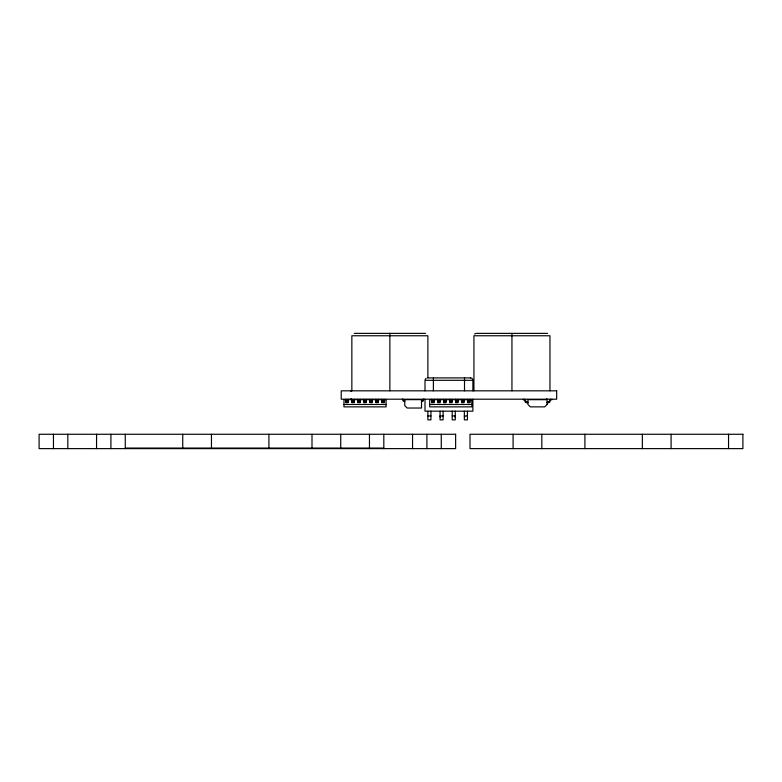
<?xml version="1.0" encoding="UTF-8"?>
<svg xmlns="http://www.w3.org/2000/svg" width="782" height="782" viewBox="0 0 782 782"><rect width="100%" height="100%" fill="white"/><g stroke="black" fill="none" stroke-linecap="round" stroke-linejoin="round"><path stroke-width="1.17" d="M549.482 401.166L549.59 399.719L550.44 399.201M425.183 379.407L426.102 378.293M474.635 334.07L475.446 333.543M423.433 399.201L421.518 400.853M548.524 402.075C550.518 400.883 548.593 402.456 547.097 402.075M354.246 333.376L425.486 333.376M476.326 333.376L547.576 333.376M427.402 377.902L470.481 377.902M472.885 390.824L472.885 380.296L425.007 380.296L425.007 390.824M345.879 399.798L348.273 399.798M351.861 399.798L354.256 399.798M357.843 399.798L360.238 399.798M363.825 399.798L366.22 399.798M369.818 399.798L372.212 399.798M375.8 399.798L378.195 399.798M381.782 399.798L384.177 399.798M402.847 399.758L402.368 399.201M423.433 399.758L423.912 399.201M431.625 399.798L434.02 399.798M437.607 399.798L440.002 399.798M443.59 399.798L445.984 399.798M449.582 399.798L451.976 399.798M455.564 399.798L457.959 399.798M461.546 399.798L463.941 399.798M467.528 399.798L469.923 399.798M345.879 400.159L348.273 400.159M351.861 400.159L354.256 400.159M357.843 400.159L360.238 400.159M363.825 400.159L366.22 400.159M369.818 400.159L372.212 400.159M375.8 400.159L378.195 400.159M381.782 400.159L384.177 400.159M431.625 400.159L434.02 400.159M437.607 400.159L440.002 400.159M443.59 400.159L445.984 400.159M449.582 400.159L451.976 400.159M455.564 400.159L457.959 400.159M461.546 400.159L463.941 400.159M467.528 400.159L469.923 400.159M404.763 400.853L402.847 399.201M345.879 401.117L348.273 401.117M351.861 401.117L354.256 401.117M357.843 401.117L360.238 401.117M363.825 401.117L366.22 401.117M369.818 401.117L372.212 401.117M375.8 401.117L378.195 401.117M381.782 401.117L384.177 401.117M431.625 401.117L434.02 401.117M437.607 401.117L440.002 401.117M443.59 401.117L445.984 401.117M449.582 401.117L451.976 401.117M455.564 401.117L457.959 401.117M461.546 401.117L463.941 401.117M467.528 401.117L469.923 401.117M404.763 401.449L404.147 401.449A1.202 1.202 0 0 1 402.945 400.149L402.945 399.905M421.518 401.449L422.143 401.449A1.202 1.202 0 0 0 423.345 400.149L423.345 399.905M345.879 402.075L348.273 402.075M351.861 402.075L354.256 402.075M357.843 402.075L360.238 402.075M363.825 402.075L366.22 402.075M369.818 402.075L372.212 402.075M375.8 402.075L378.195 402.075M381.782 402.075L384.177 402.075M431.625 402.075L434.02 402.075M437.607 402.075L440.002 402.075M443.59 402.075L445.984 402.075M449.582 402.075L451.976 402.075M455.564 402.075L457.959 402.075M461.546 402.075L463.941 402.075M467.528 402.075L469.923 402.075M526.501 402.075L527.938 402.075M527.938 402.671L526.501 402.671A1.554 1.554 0 0 1 524.947 401.117L524.839 399.905L523.158 399.798L523.158 399.201M547.097 402.671L548.524 402.671A1.554 1.554 0 0 0 550.088 401.117L550.186 399.905L551.877 399.798L551.877 399.201M343.963 404.47L386.093 404.47M429.709 404.47L471.839 404.47M427.881 415.936L430.941 415.936M440.041 415.936L443.101 415.936M452.201 415.936L455.261 415.936M464.361 415.936L467.421 415.936M440.041 416.835L440.608 416.835M454.684 416.835L455.261 416.835M464.361 416.835L464.938 416.835M125.276 448.066L383.815 448.066M524.585 399.201L526.335 402.056L525.553 401.166M728.541 434.264L728.541 448.624M671.083 434.264L671.083 448.624M642.354 434.264L642.354 448.624M584.907 434.264L584.907 448.624M549.961 390.824L549.961 335.761L473.931 335.761L473.931 390.824M546.853 398.683L546.853 399.201M541.818 434.264L541.818 448.624M513.09 434.264L513.09 448.624M511.946 333.386L511.946 390.824M472.885 399.201L472.885 411.176L425.007 411.176L425.007 399.201M469.923 399.201L469.923 402.671L467.528 402.671L467.528 399.201M467.421 411.176L467.421 419.875L464.361 419.875L464.361 411.176M464.508 377.911L464.508 390.824M463.941 399.201L463.941 402.671L461.546 402.671L461.546 399.201M457.959 399.201L457.959 402.671L455.564 402.671L455.564 399.201M455.261 411.176L455.261 419.875L452.201 419.875L452.201 411.176M451.976 399.201L451.976 402.671L449.582 402.671L449.582 399.201M445.984 399.201L445.984 402.671L443.59 402.671L443.59 399.201M443.101 411.176L443.101 419.875L440.041 419.875L440.041 411.176M441.273 434.264L441.273 448.624M440.002 399.201L440.002 402.671L437.607 402.671L437.607 399.201M434.02 399.201L434.02 402.671L431.625 402.671L431.625 399.201M433.384 377.911L433.384 390.824M430.941 411.176L430.941 419.875L427.881 419.875L427.881 411.176M427.881 377.657L427.881 335.761L351.851 335.761L351.851 390.824M426.904 434.264L426.904 448.624M412.544 434.264L412.544 448.624M389.866 333.386L389.866 390.824M384.177 399.201L384.177 402.671L381.782 402.671L381.782 399.201M383.815 434.264L383.815 448.624M378.195 399.201L378.195 402.671L375.8 402.671L375.8 399.201M372.212 399.201L372.212 402.671L369.818 402.671L369.818 399.201M369.456 434.264L369.456 448.624M366.22 399.201L366.22 402.671L363.825 402.671L363.825 399.201M360.238 399.201L360.238 402.671L357.843 402.671L357.843 399.201M354.256 399.201L354.256 402.671L351.861 402.671L351.861 399.201M351.03 390.824L351.03 391.352M351.03 398.683L351.03 399.201M348.273 399.201L348.273 402.671L345.879 402.671L345.879 399.201M340.727 434.264L340.727 448.066M311.998 434.264L311.998 448.066M268.91 434.264L268.91 448.066M211.463 434.264L211.463 448.066M182.734 434.264L182.734 448.066M125.276 434.264L125.276 448.624M110.917 434.264L110.917 448.624M96.557 434.264L96.557 448.624M67.829 434.264L67.829 448.624M53.459 434.264L53.459 448.624M470.49 377.902A2.395 2.395 0 0 1 472.885 380.296M547.097 404.47L544.702 406.865L530.333 406.865L527.938 404.47L527.938 399.68L547.097 399.68L547.097 404.47M556.667 390.824L341.216 390.824L341.216 399.201L556.667 399.201L556.667 390.824M386.093 399.68L343.963 399.68L343.963 406.865L386.093 406.865L386.093 399.68M421.518 399.651L404.763 399.651L404.763 405.643L407.158 408.028L421.518 408.028L421.518 399.651M471.839 399.68L429.709 399.68L429.709 406.865L471.839 406.865L471.839 399.68M455.632 434.264L39.1 434.264L39.1 448.624L455.632 448.624L455.632 434.264M742.9 434.264L470.002 434.264L470.002 448.624L742.9 448.624L742.9 434.264"/></g></svg>
